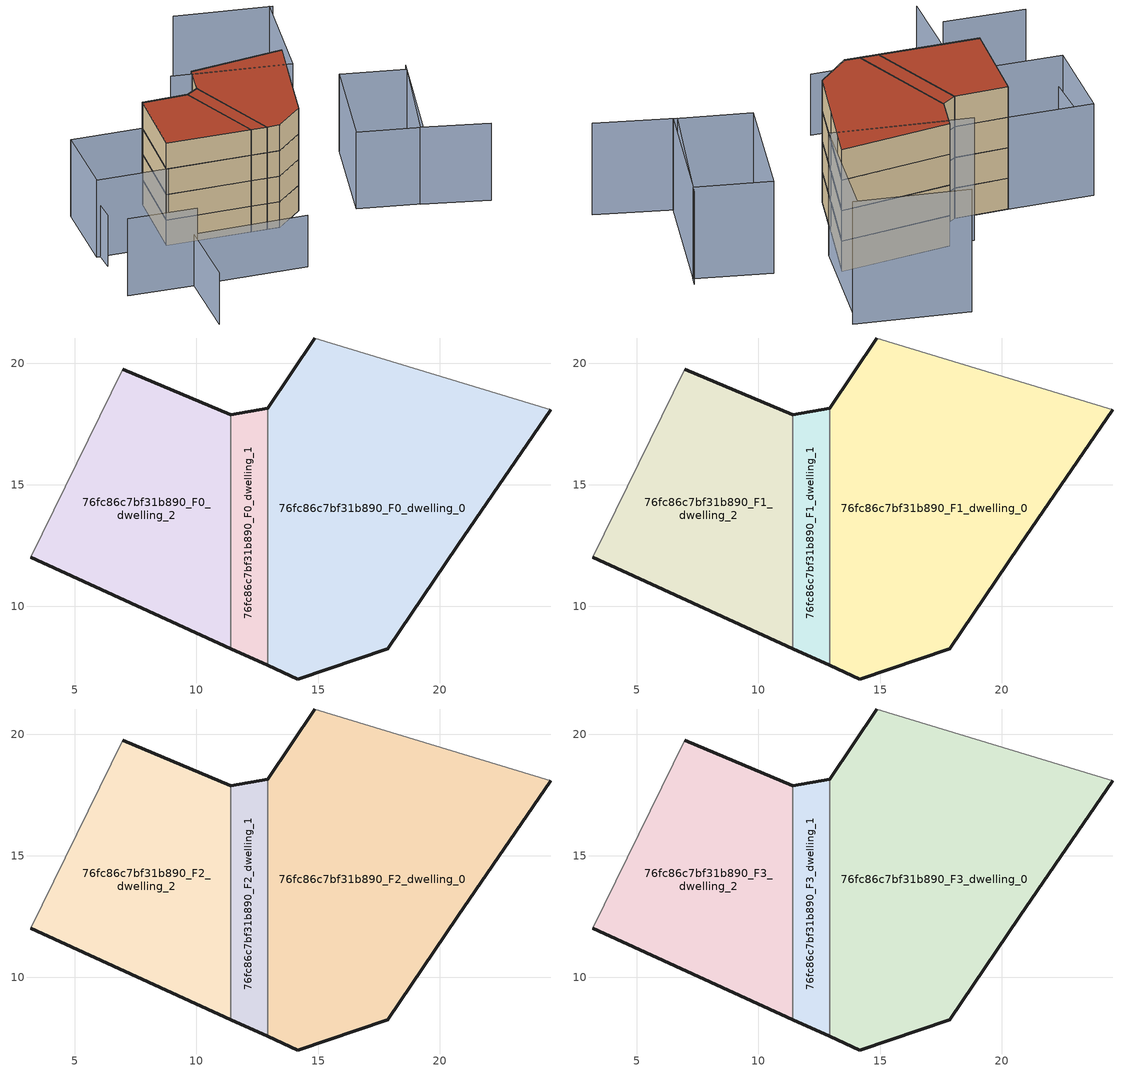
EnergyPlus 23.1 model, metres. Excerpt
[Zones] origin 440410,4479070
76fc86c7bf31b890_F0_dwelling_0
 floor ground (EU_floor_Construction): 20.74,12.51 24.57,18.09 14.86,21.04 12.94,18.14 12.94,7.57 14.17,7.01 17.86,8.25 z0
 wall outside (EU_wall_Construction): 24.57,18.09 20.74,12.51 17.86,8.25 14.17,7.01 12.94,7.57 / 12.94,18.14 14.86,21.04 z0:3
 wall adiabatic (EU_wall_Construction): 14.86,21.04 24.57,18.09 z0:3
 wall to 76fc86c7bf31b890_F0_dwelling_1 (EU_wall_Construction): 12.94,7.57 12.94,18.14 z0:3
76fc86c7bf31b890_F0_dwelling_1
 floor ground (EU_floor_Construction): 12.94,7.57 12.94,18.14 11.42,17.89 11.42,8.26 z0
 wall outside (EU_wall_Construction): 12.94,7.57 11.42,8.26 / 11.42,17.89 12.94,18.14 z0:3
 wall to 76fc86c7bf31b890_F0_dwelling_2 (EU_wall_Construction): 11.42,8.26 11.42,17.89 z0:3
76fc86c7bf31b890_F0_dwelling_2
 floor ground (EU_floor_Construction): 11.42,8.26 11.42,17.89 6.97,19.74 3.18,12.01 z0
 wall outside (EU_wall_Construction): 6.97,19.74 11.42,17.89 / 11.42,8.26 3.18,12.01 z0:3
 wall adiabatic (EU_wall_Construction): 3.18,12.01 6.97,19.74 z0:3
76fc86c7bf31b890_F1_dwelling_0
 floor to 76fc86c7bf31b890_F0_dwelling_0 (EU_floor_Construction): 20.74,12.51 24.57,18.09 14.86,21.04 12.94,18.14 12.94,7.57 14.17,7.01 17.86,8.25 z3
 wall outside (EU_wall_Construction): 24.57,18.09 20.74,12.51 17.86,8.25 14.17,7.01 12.94,7.57 / 12.94,18.14 14.86,21.04 z3:6
 wall adiabatic (EU_wall_Construction): 14.86,21.04 24.57,18.09 z3:6
 wall to 76fc86c7bf31b890_F1_dwelling_1 (EU_wall_Construction): 12.94,7.57 12.94,18.14 z3:6
76fc86c7bf31b890_F1_dwelling_1
 floor to 76fc86c7bf31b890_F0_dwelling_1 (EU_floor_Construction): 12.94,7.57 12.94,18.14 11.42,17.89 11.42,8.26 z3
 wall outside (EU_wall_Construction): 12.94,7.57 11.42,8.26 / 11.42,17.89 12.94,18.14 z3:6
 wall to 76fc86c7bf31b890_F1_dwelling_2 (EU_wall_Construction): 11.42,8.26 11.42,17.89 z3:6
76fc86c7bf31b890_F1_dwelling_2
 floor to 76fc86c7bf31b890_F0_dwelling_2 (EU_floor_Construction): 11.42,8.26 11.42,17.89 6.97,19.74 3.18,12.01 z3
 wall outside (EU_wall_Construction): 6.97,19.74 11.42,17.89 / 11.42,8.26 3.18,12.01 z3:6
 wall adiabatic (EU_wall_Construction): 3.18,12.01 6.97,19.74 z3:6
76fc86c7bf31b890_F2_dwelling_0
 floor to 76fc86c7bf31b890_F1_dwelling_0 (EU_floor_Construction): 20.74,12.51 24.57,18.09 14.86,21.04 12.94,18.14 12.94,7.57 14.17,7.01 17.86,8.25 z6
 wall outside (EU_wall_Construction): 24.57,18.09 20.74,12.51 17.86,8.25 14.17,7.01 12.94,7.57 / 12.94,18.14 14.86,21.04 z6:9
 wall adiabatic (EU_wall_Construction): 14.86,21.04 24.57,18.09 z6:9
 wall to 76fc86c7bf31b890_F2_dwelling_1 (EU_wall_Construction): 12.94,7.57 12.94,18.14 z6:9
76fc86c7bf31b890_F2_dwelling_1
 floor to 76fc86c7bf31b890_F1_dwelling_1 (EU_floor_Construction): 12.94,7.57 12.94,18.14 11.42,17.89 11.42,8.26 z6
 wall outside (EU_wall_Construction): 12.94,7.57 11.42,8.26 / 11.42,17.89 12.94,18.14 z6:9
 wall to 76fc86c7bf31b890_F2_dwelling_2 (EU_wall_Construction): 11.42,8.26 11.42,17.89 z6:9
76fc86c7bf31b890_F2_dwelling_2
 floor to 76fc86c7bf31b890_F1_dwelling_2 (EU_floor_Construction): 11.42,8.26 11.42,17.89 6.97,19.74 3.18,12.01 z6
 wall outside (EU_wall_Construction): 6.97,19.74 11.42,17.89 / 11.42,8.26 3.18,12.01 z6:9
 wall adiabatic (EU_wall_Construction): 3.18,12.01 6.97,19.74 z6:9
76fc86c7bf31b890_F3_dwelling_0
 floor to 76fc86c7bf31b890_F2_dwelling_0 (EU_floor_Construction): 20.74,12.51 24.57,18.09 14.86,21.04 12.94,18.14 12.94,7.57 14.17,7.01 17.86,8.25 z9
 wall outside (EU_wall_Construction): 24.57,18.09 20.74,12.51 17.86,8.25 14.17,7.01 12.94,7.57 / 12.94,18.14 14.86,21.04 z9:12
 wall adiabatic (EU_wall_Construction): 14.86,21.04 24.57,18.09 z9:12
 wall to 76fc86c7bf31b890_F3_dwelling_1 (EU_wall_Construction): 12.94,7.57 12.94,18.14 z9:12
 roof outside (EU_roof_Construction): 24.57,18.09 20.74,12.51 17.86,8.25 14.17,7.01 12.94,7.57 12.94,18.14 14.86,21.04 z12
76fc86c7bf31b890_F3_dwelling_1
 floor to 76fc86c7bf31b890_F2_dwelling_1 (EU_floor_Construction): 12.94,7.57 12.94,18.14 11.42,17.89 11.42,8.26 z9
 wall outside (EU_wall_Construction): 12.94,7.57 11.42,8.26 / 11.42,17.89 12.94,18.14 z9:12
 wall to 76fc86c7bf31b890_F3_dwelling_2 (EU_wall_Construction): 11.42,8.26 11.42,17.89 z9:12
 roof outside (EU_roof_Construction): 12.94,18.14 12.94,7.57 11.42,8.26 11.42,17.89 z12
76fc86c7bf31b890_F3_dwelling_2
 floor to 76fc86c7bf31b890_F2_dwelling_2 (EU_floor_Construction): 11.42,8.26 11.42,17.89 6.97,19.74 3.18,12.01 z9
 wall outside (EU_wall_Construction): 6.97,19.74 11.42,17.89 / 11.42,8.26 3.18,12.01 z9:12
 wall adiabatic (EU_wall_Construction): 3.18,12.01 6.97,19.74 z9:12
 roof outside (EU_roof_Construction): 11.42,17.89 11.42,8.26 3.18,12.01 6.97,19.74 z12
shading: -3.49,-3.21 -0.13,4.24 / -0.13,4.24 10.95,-0.75 / -1.42,19.43 -3.97,12.98 z0:6; -6.44,7.25 0.16,4.08 / 33.71,-3.35 27.81,0.88 / 27.81,0.88 35.19,11.16 / 34.69,10.45 28.11,0.71 / 28.11,0.71 22.4,4.57 / 22.4,4.57 28.97,14.31 / 28.97,14.31 34.69,10.45 / 3.38,11.93 -3.56,15.11 / -3.56,15.11 0.03,22.93 / 0.03,22.93 6.97,19.74 / 6.97,19.74 3.38,11.93 z0:9; 29.49,25.41 23.48,15.27 / 23.48,15.27 12.63,21.7 / 29.81,25.22 20.96,30.46 z0:12
[Building]
EU S2 Campaign: North Axis=0; Terrain=City; Solar Distribution=FullExterior
[Site:Location]
Madrid: Latitude=40.5; Longitude=-3.5; Time Zone=1; Elevation=609
[SizingPeriod:WeatherFileDays]
AnnualSizingPeriod: Begin Month=1; Begin Day of Month=1; End Month=12; End Day of Month=31; Day of Week for Start Day=Monday; Use Weather File Daylight Saving Period=No; Use Weather File Rain and Snow Indicators=No
[MATERIAL]
EU_InternalMass_Material: Roughness=MediumRough; Thickness=0.1; Conductivity=1; Density=1800; Specific Heat=900; Thermal Absorptance=0.9; Solar Absorptance=0.7; Visible Absorptance=0.7
[MATERIAL:NOMASS] Roughness=MediumRough; Thermal Absorptance=0.9; Solar Absorptance=0.7; Visible Absorptance=0.7
Name | Thermal Resistance
EU_wall_NoMass | 0.609216
EU_roof_NoMass | 0.513268
EU_floor_NoMass | 0.568163
[CONSTRUCTION]
EU_wall_Construction: EU_wall_NoMass
EU_roof_Construction: EU_roof_NoMass
EU_floor_Construction: EU_floor_NoMass
EU_InternalMass_Construction: EU_InternalMass_Material
[ZONE] Type=1; Multiplier=1; Ceiling Height=autocalculate; Floor Area=autocalculate; Part of Total Floor Area=Yes
Name | Volume
76fc86c7bf31b890_F0_dwelling_0; 76fc86c7bf31b890_F1_dwelling_0; 76fc86c7bf31b890_F2_dwelling_0; 76fc86c7bf31b890_F3_dwelling_0 | 305.999
76fc86c7bf31b890_F0_dwelling_1 | 46.0448
76fc86c7bf31b890_F1_dwelling_1; 76fc86c7bf31b890_F2_dwelling_1; 76fc86c7bf31b890_F3_dwelling_1 | 46.0441
76fc86c7bf31b890_F0_dwelling_2; 76fc86c7bf31b890_F1_dwelling_2; 76fc86c7bf31b890_F2_dwelling_2; 76fc86c7bf31b890_F3_dwelling_2 | 181.07
[INTERNALMASS] Construction=EU_InternalMass_Construction
Name | Zone or ZoneList | Surface Area
76fc86c7bf31b890_F0_dwelling_0_EU_InternalMass | 76fc86c7bf31b890_F0_dwelling_0 | 102
76fc86c7bf31b890_F0_dwelling_1_EU_InternalMass | 76fc86c7bf31b890_F0_dwelling_1 | 15.346
76fc86c7bf31b890_F0_dwelling_2_EU_InternalMass | 76fc86c7bf31b890_F0_dwelling_2 | 60.3637
76fc86c7bf31b890_F1_dwelling_0_EU_InternalMass | 76fc86c7bf31b890_F1_dwelling_0 | 102
76fc86c7bf31b890_F1_dwelling_1_EU_InternalMass | 76fc86c7bf31b890_F1_dwelling_1 | 15.346
76fc86c7bf31b890_F1_dwelling_2_EU_InternalMass | 76fc86c7bf31b890_F1_dwelling_2 | 60.3637
76fc86c7bf31b890_F2_dwelling_0_EU_InternalMass | 76fc86c7bf31b890_F2_dwelling_0 | 102
76fc86c7bf31b890_F2_dwelling_1_EU_InternalMass | 76fc86c7bf31b890_F2_dwelling_1 | 15.346
76fc86c7bf31b890_F2_dwelling_2_EU_InternalMass | 76fc86c7bf31b890_F2_dwelling_2 | 60.3637
76fc86c7bf31b890_F3_dwelling_0_EU_InternalMass | 76fc86c7bf31b890_F3_dwelling_0 | 102
76fc86c7bf31b890_F3_dwelling_1_EU_InternalMass | 76fc86c7bf31b890_F3_dwelling_1 | 15.346
76fc86c7bf31b890_F3_dwelling_2_EU_InternalMass | 76fc86c7bf31b890_F3_dwelling_2 | 60.3637
[OTHEREQUIPMENT] Fuel Type=Electricity; Design Level Calculation Method=Watts/Area; Power per Zone Floor Area=1; Fraction Latent=0; Fraction Radiant=0; Fraction Lost=0; Carbon Dioxide Generation Rate=0; EndUse Subcategory=EU_Step8_InternalGains
Name | Zone or ZoneList or Space or SpaceList | Schedule
EU_Step8_InternalGain_76fc86c7bf31b890_F0_dwelling_0_f000 | 76fc86c7bf31b890_F0_dwelling_0 | EU_Step8_GainSchedule_76fc86c7bf31b890_F0_dwelling_0_f000
EU_Step8_InternalGain_76fc86c7bf31b890_F0_dwelling_1_f000 | 76fc86c7bf31b890_F0_dwelling_1 | EU_Step8_GainSchedule_76fc86c7bf31b890_F0_dwelling_1_f000
EU_Step8_InternalGain_76fc86c7bf31b890_F0_dwelling_2_f000 | 76fc86c7bf31b890_F0_dwelling_2 | EU_Step8_GainSchedule_76fc86c7bf31b890_F0_dwelling_2_f000
EU_Step8_InternalGain_76fc86c7bf31b890_F1_dwelling_0_f000 | 76fc86c7bf31b890_F1_dwelling_0 | EU_Step8_GainSchedule_76fc86c7bf31b890_F1_dwelling_0_f000
EU_Step8_InternalGain_76fc86c7bf31b890_F1_dwelling_1_f000 | 76fc86c7bf31b890_F1_dwelling_1 | EU_Step8_GainSchedule_76fc86c7bf31b890_F1_dwelling_1_f000
EU_Step8_InternalGain_76fc86c7bf31b890_F1_dwelling_2_f000 | 76fc86c7bf31b890_F1_dwelling_2 | EU_Step8_GainSchedule_76fc86c7bf31b890_F1_dwelling_2_f000
EU_Step8_InternalGain_76fc86c7bf31b890_F2_dwelling_0_f000 | 76fc86c7bf31b890_F2_dwelling_0 | EU_Step8_GainSchedule_76fc86c7bf31b890_F2_dwelling_0_f000
EU_Step8_InternalGain_76fc86c7bf31b890_F2_dwelling_1_f000 | 76fc86c7bf31b890_F2_dwelling_1 | EU_Step8_GainSchedule_76fc86c7bf31b890_F2_dwelling_1_f000
EU_Step8_InternalGain_76fc86c7bf31b890_F2_dwelling_2_f000 | 76fc86c7bf31b890_F2_dwelling_2 | EU_Step8_GainSchedule_76fc86c7bf31b890_F2_dwelling_2_f000
EU_Step8_InternalGain_76fc86c7bf31b890_F3_dwelling_0_f000 | 76fc86c7bf31b890_F3_dwelling_0 | EU_Step8_GainSchedule_76fc86c7bf31b890_F3_dwelling_0_f000
EU_Step8_InternalGain_76fc86c7bf31b890_F3_dwelling_1_f000 | 76fc86c7bf31b890_F3_dwelling_1 | EU_Step8_GainSchedule_76fc86c7bf31b890_F3_dwelling_1_f000
EU_Step8_InternalGain_76fc86c7bf31b890_F3_dwelling_2_f000 | 76fc86c7bf31b890_F3_dwelling_2 | EU_Step8_GainSchedule_76fc86c7bf31b890_F3_dwelling_2_f000
[ZONEVENTILATION:DESIGNFLOWRATE] Schedule=EU_AlwaysOn; Design Flow Rate Calculation Method=AirChanges/Hour; Air Changes per Hour=0.752966; Ventilation Type=Natural; Fan Pressure Rise=0; Fan Total Efficiency=1; Constant Term Coefficient=1; Temperature Term Coefficient=0; Velocity Term Coefficient=0; Velocity Squared Term Coefficient=0; Minimum Indoor Temperature=-100; Maximum Indoor Temperature=100; Delta Temperature=-100; Minimum Outdoor Temperature=-100; Maximum Outdoor Temperature=100; Maximum Wind Speed=40
Name | Zone or ZoneList or Space or SpaceList
EU_ConstantAir_76fc86c7bf31b890_F0_dwelling_0 | 76fc86c7bf31b890_F0_dwelling_0
EU_ConstantAir_76fc86c7bf31b890_F0_dwelling_1 | 76fc86c7bf31b890_F0_dwelling_1
EU_ConstantAir_76fc86c7bf31b890_F0_dwelling_2 | 76fc86c7bf31b890_F0_dwelling_2
EU_ConstantAir_76fc86c7bf31b890_F1_dwelling_0 | 76fc86c7bf31b890_F1_dwelling_0
EU_ConstantAir_76fc86c7bf31b890_F1_dwelling_1 | 76fc86c7bf31b890_F1_dwelling_1
EU_ConstantAir_76fc86c7bf31b890_F1_dwelling_2 | 76fc86c7bf31b890_F1_dwelling_2
EU_ConstantAir_76fc86c7bf31b890_F2_dwelling_0 | 76fc86c7bf31b890_F2_dwelling_0
EU_ConstantAir_76fc86c7bf31b890_F2_dwelling_1 | 76fc86c7bf31b890_F2_dwelling_1
EU_ConstantAir_76fc86c7bf31b890_F2_dwelling_2 | 76fc86c7bf31b890_F2_dwelling_2
EU_ConstantAir_76fc86c7bf31b890_F3_dwelling_0 | 76fc86c7bf31b890_F3_dwelling_0
EU_ConstantAir_76fc86c7bf31b890_F3_dwelling_1 | 76fc86c7bf31b890_F3_dwelling_1
EU_ConstantAir_76fc86c7bf31b890_F3_dwelling_2 | 76fc86c7bf31b890_F3_dwelling_2
[HVACTEMPLATE:THERMOSTAT] Constant Heating Setpoint=20; Constant Cooling Setpoint=50
EU_HeatOnly_76fc86c7bf31b890_F0_dwelling_0; EU_HeatOnly_76fc86c7bf31b890_F0_dwelling_1; EU_HeatOnly_76fc86c7bf31b890_F0_dwelling_2; EU_HeatOnly_76fc86c7bf31b890_F1_dwelling_0; EU_HeatOnly_76fc86c7bf31b890_F1_dwelling_1; EU_HeatOnly_76fc86c7bf31b890_F1_dwelling_2; EU_HeatOnly_76fc86c7bf31b890_F2_dwelling_0; EU_HeatOnly_76fc86c7bf31b890_F2_dwelling_1; EU_HeatOnly_76fc86c7bf31b890_F2_dwelling_2; EU_HeatOnly_76fc86c7bf31b890_F3_dwelling_0; EU_HeatOnly_76fc86c7bf31b890_F3_dwelling_1; EU_HeatOnly_76fc86c7bf31b890_F3_dwelling_2
[HVACTEMPLATE:ZONE:IDEALLOADSAIRSYSTEM] System Availability Schedule=EU_AlwaysOn; Maximum Heating Supply Air Temperature=50; Minimum Cooling Supply Air Temperature=13; Maximum Heating Supply Air Humidity Ratio=0.0156; Minimum Cooling Supply Air Humidity Ratio=0.0077; Heating Limit=NoLimit; Cooling Limit=NoLimit; Heating Availability Schedule=EU_AlwaysOn; Cooling Availability Schedule=EU_CoolingOff; Dehumidification Control Type=ConstantSensibleHeatRatio; Cooling Sensible Heat Ratio=0.7; Dehumidification Setpoint=60; Humidification Control Type=None; Humidification Setpoint=30; Outdoor Air Method=None; Outdoor Air Flow Rate per Person=0.00944; Outdoor Air Flow Rate per Zone Floor Area=0; Outdoor Air Flow Rate per Zone=0; Demand Controlled Ventilation Type=None; Outdoor Air Economizer Type=NoEconomizer; Heat Recovery Type=None; Sensible Heat Recovery Effectiveness=0.7; Latent Heat Recovery Effectiveness=0.65
Name | Template Thermostat
76fc86c7bf31b890_F0_dwelling_0 | EU_HeatOnly_76fc86c7bf31b890_F0_dwelling_0
76fc86c7bf31b890_F0_dwelling_1 | EU_HeatOnly_76fc86c7bf31b890_F0_dwelling_1
76fc86c7bf31b890_F0_dwelling_2 | EU_HeatOnly_76fc86c7bf31b890_F0_dwelling_2
76fc86c7bf31b890_F1_dwelling_0 | EU_HeatOnly_76fc86c7bf31b890_F1_dwelling_0
76fc86c7bf31b890_F1_dwelling_1 | EU_HeatOnly_76fc86c7bf31b890_F1_dwelling_1
76fc86c7bf31b890_F1_dwelling_2 | EU_HeatOnly_76fc86c7bf31b890_F1_dwelling_2
76fc86c7bf31b890_F2_dwelling_0 | EU_HeatOnly_76fc86c7bf31b890_F2_dwelling_0
76fc86c7bf31b890_F2_dwelling_1 | EU_HeatOnly_76fc86c7bf31b890_F2_dwelling_1
76fc86c7bf31b890_F2_dwelling_2 | EU_HeatOnly_76fc86c7bf31b890_F2_dwelling_2
76fc86c7bf31b890_F3_dwelling_0 | EU_HeatOnly_76fc86c7bf31b890_F3_dwelling_0
76fc86c7bf31b890_F3_dwelling_1 | EU_HeatOnly_76fc86c7bf31b890_F3_dwelling_1
76fc86c7bf31b890_F3_dwelling_2 | EU_HeatOnly_76fc86c7bf31b890_F3_dwelling_2
[SIZING:ZONE] Zone Cooling Design Supply Air Temperature Input Method=SupplyAirTemperature; Zone Cooling Design Supply Air Temperature=13; Zone Heating Design Supply Air Temperature Input Method=SupplyAirTemperature; Zone Heating Design Supply Air Temperature=50; Zone Cooling Design Supply Air Humidity Ratio=0.008; Zone Heating Design Supply Air Humidity Ratio=0.008; Cooling Design Air Flow Method=DesignDay; Cooling Design Air Flow Rate=0; Cooling Minimum Air Flow per Zone Floor Area=0.000762; Cooling Minimum Air Flow=0; Cooling Minimum Air Flow Fraction=0.2; Heating Design Air Flow Method=DesignDay; Heating Design Air Flow Rate=0; Heating Maximum Air Flow per Zone Floor Area=0.002032; Heating Maximum Air Flow=0.141576; Heating Maximum Air Flow Fraction=0.3; Account for Dedicated Outdoor Air System=No; Dedicated Outdoor Air System Control Strategy=NeutralSupplyAir; Dedicated Outdoor Air Low Setpoint Temperature for Design=autosize; Dedicated Outdoor Air High Setpoint Temperature for Design=autosize; Zone Load Sizing Method=Sensible Load Only No Latent Load; Zone Latent Cooling Design Supply Air Humidity Ratio Input Method=HumidityRatioDifference; Zone Cooling Design Supply Air Humidity Ratio Difference=0.005; Zone Latent Heating Design Supply Air Humidity Ratio Input Method=HumidityRatioDifference; Zone Humidification Design Supply Air Humidity Ratio Difference=0.005
76fc86c7bf31b890_F0_dwelling_0; 76fc86c7bf31b890_F0_dwelling_1; 76fc86c7bf31b890_F0_dwelling_2; 76fc86c7bf31b890_F1_dwelling_0; 76fc86c7bf31b890_F1_dwelling_1; 76fc86c7bf31b890_F1_dwelling_2; 76fc86c7bf31b890_F2_dwelling_0; 76fc86c7bf31b890_F2_dwelling_1; 76fc86c7bf31b890_F2_dwelling_2; 76fc86c7bf31b890_F3_dwelling_0; 76fc86c7bf31b890_F3_dwelling_1; 76fc86c7bf31b890_F3_dwelling_2
[SCHEDULE:CONSTANT]
Name | Hourly Value
EU_AlwaysOn | 1
EU_CoolingOff | 0
[SCHEDULE:FILE] Column Number=1; Rows to Skip at Top=0; Number of Hours of Data=8760; Column Separator=Comma; Interpolate to Timestep=No; Minutes per Item=60; Adjust Schedule for Daylight Savings=Yes
Name | File
EU_Step8_GainSchedule_76fc86c7bf31b890_F0_dwelling_0_f000 | ../../schedules/76fc86c7bf31b890/76fc86c7bf31b890_F0_dwelling_0_f000_gain.csv
EU_Step8_GainSchedule_76fc86c7bf31b890_F0_dwelling_1_f000 | ../../schedules/76fc86c7bf31b890/76fc86c7bf31b890_F0_dwelling_1_f000_gain.csv
EU_Step8_GainSchedule_76fc86c7bf31b890_F0_dwelling_2_f000 | ../../schedules/76fc86c7bf31b890/76fc86c7bf31b890_F0_dwelling_2_f000_gain.csv
EU_Step8_GainSchedule_76fc86c7bf31b890_F1_dwelling_0_f000 | ../../schedules/76fc86c7bf31b890/76fc86c7bf31b890_F1_dwelling_0_f000_gain.csv
EU_Step8_GainSchedule_76fc86c7bf31b890_F1_dwelling_1_f000 | ../../schedules/76fc86c7bf31b890/76fc86c7bf31b890_F1_dwelling_1_f000_gain.csv
EU_Step8_GainSchedule_76fc86c7bf31b890_F1_dwelling_2_f000 | ../../schedules/76fc86c7bf31b890/76fc86c7bf31b890_F1_dwelling_2_f000_gain.csv
EU_Step8_GainSchedule_76fc86c7bf31b890_F2_dwelling_0_f000 | ../../schedules/76fc86c7bf31b890/76fc86c7bf31b890_F2_dwelling_0_f000_gain.csv
EU_Step8_GainSchedule_76fc86c7bf31b890_F2_dwelling_1_f000 | ../../schedules/76fc86c7bf31b890/76fc86c7bf31b890_F2_dwelling_1_f000_gain.csv
EU_Step8_GainSchedule_76fc86c7bf31b890_F2_dwelling_2_f000 | ../../schedules/76fc86c7bf31b890/76fc86c7bf31b890_F2_dwelling_2_f000_gain.csv
EU_Step8_GainSchedule_76fc86c7bf31b890_F3_dwelling_0_f000 | ../../schedules/76fc86c7bf31b890/76fc86c7bf31b890_F3_dwelling_0_f000_gain.csv
EU_Step8_GainSchedule_76fc86c7bf31b890_F3_dwelling_1_f000 | ../../schedules/76fc86c7bf31b890/76fc86c7bf31b890_F3_dwelling_1_f000_gain.csv
EU_Step8_GainSchedule_76fc86c7bf31b890_F3_dwelling_2_f000 | ../../schedules/76fc86c7bf31b890/76fc86c7bf31b890_F3_dwelling_2_f000_gain.csv
